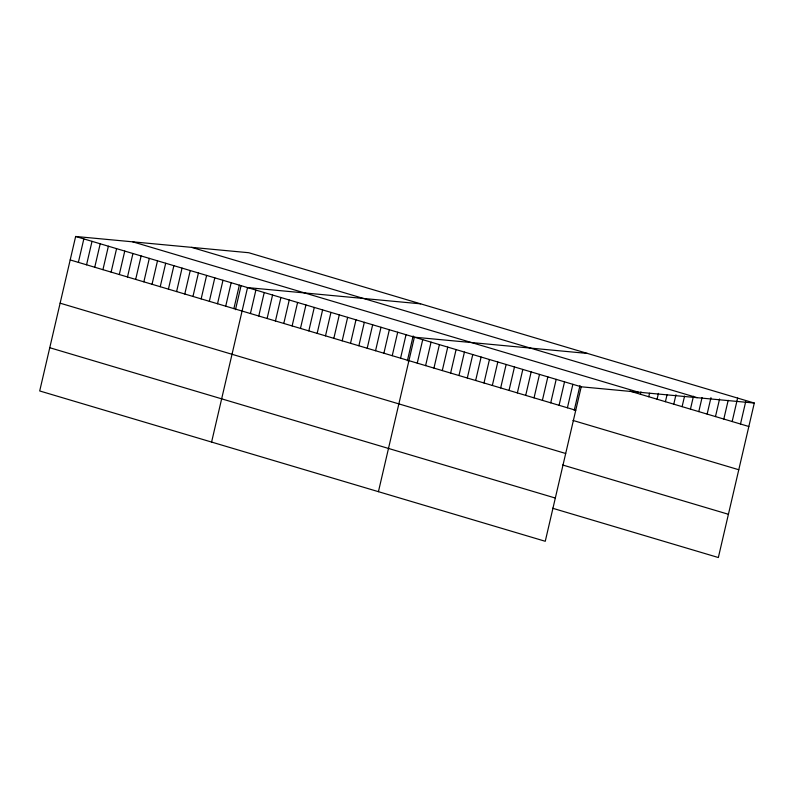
<?xml version="1.0" encoding="UTF-8"?>
<svg xmlns="http://www.w3.org/2000/svg" width="794" height="794" viewBox="0 0 794 794"><rect width="100%" height="100%" fill="white"/><g stroke="black" fill="none" stroke-linecap="round" stroke-linejoin="round"><path stroke-width="1.19" d="M754.3 403.044L248.74 252.72L75.648 236.473L39.7 390.956L545.26 541.28L581.218 386.797L754.3 403.044L718.352 557.527L552.555 508.229M78.378 262.367L83.836 238.915M86.556 264.809L92.015 241.346M94.744 267.241L100.203 243.778M102.932 269.672L108.391 246.209M111.12 272.104L116.579 248.651M119.299 274.535L124.757 251.083M127.487 276.977L132.945 253.514M135.675 279.409L141.133 255.946M143.853 281.84L149.312 258.378M152.041 284.272L157.5 260.819M160.229 286.713L165.688 263.251M168.417 289.145L173.876 265.682M176.596 291.577L182.054 268.114M184.784 294.008L190.242 270.556M192.972 296.44L198.431 272.987M201.15 298.881L206.619 275.419M209.338 301.313L214.797 277.85M217.526 303.745L222.985 280.282M225.714 306.176L231.173 282.724M233.893 308.618L239.351 285.155M235.481 309.69L241.009 285.909M211.591 442.069L247.539 287.587L420.631 303.834M250.428 313.531L255.886 290.068M258.765 316.012L264.223 292.549M267.112 318.483L272.57 295.031M275.449 320.965L280.907 297.512M283.786 323.446L289.254 299.993M292.132 325.927L297.591 302.464M300.469 328.408L305.938 304.946M308.816 330.89L314.275 307.427M317.153 333.371L322.612 309.908M325.5 335.852L330.959 312.389M333.837 338.333L339.296 314.871M342.184 340.815L347.643 317.352M350.521 343.286L355.98 319.833M358.868 345.767L364.327 322.314M367.205 348.248L372.664 324.796M375.552 350.73L381.011 327.277M383.889 353.211L389.348 329.748M392.236 355.692L397.695 332.229M400.573 358.173L406.032 334.711M407.372 360.794L413.158 335.941M378.43 491.675L414.379 337.192L587.461 353.439M417.257 363.136L422.716 339.673M425.604 365.617L431.063 342.154M433.941 368.098L439.4 344.636M442.288 370.57L447.747 347.117M450.625 373.051L456.084 349.598M458.972 375.532L464.43 352.079M467.309 378.013L472.767 354.551M475.656 380.495L481.114 357.032M483.993 382.976L489.451 359.513M492.34 385.457L497.798 361.995M500.677 387.938L506.135 364.476M509.023 390.42L514.482 366.957M517.36 392.901L522.819 369.438M525.707 395.372L531.166 371.92M534.044 397.854L539.503 374.401M542.391 400.335L547.85 376.882M550.728 402.816L556.187 379.363M559.075 405.297L564.534 381.835M567.412 407.779L572.871 384.316M574.211 410.409L579.987 385.547M640.401 394.261L640.947 391.908M648.738 396.742L649.561 393.219M657.085 399.223L658.444 393.358M665.422 401.695L667.059 394.658M673.769 404.176L675.952 394.797M682.106 406.657L684.567 396.107M690.452 409.138L693.45 396.236M698.789 411.62L702.065 397.546M707.136 414.101L710.958 397.675M715.473 416.582L719.572 398.985M723.81 419.063L728.187 400.295M732.157 421.545L737.616 398.082M740.494 424.026L745.685 401.734M191.612 247.361L697.182 397.685M132.767 241.842L638.336 392.157M629.97 391.154L748.841 426.497M75.648 236.473L581.218 386.797M70.19 259.936L575.749 410.26M572.99 420.443L738.777 469.74M60.126 303.179L565.695 453.493M562.618 464.986L728.416 514.284M49.764 347.722L555.324 498.046"/></g></svg>
